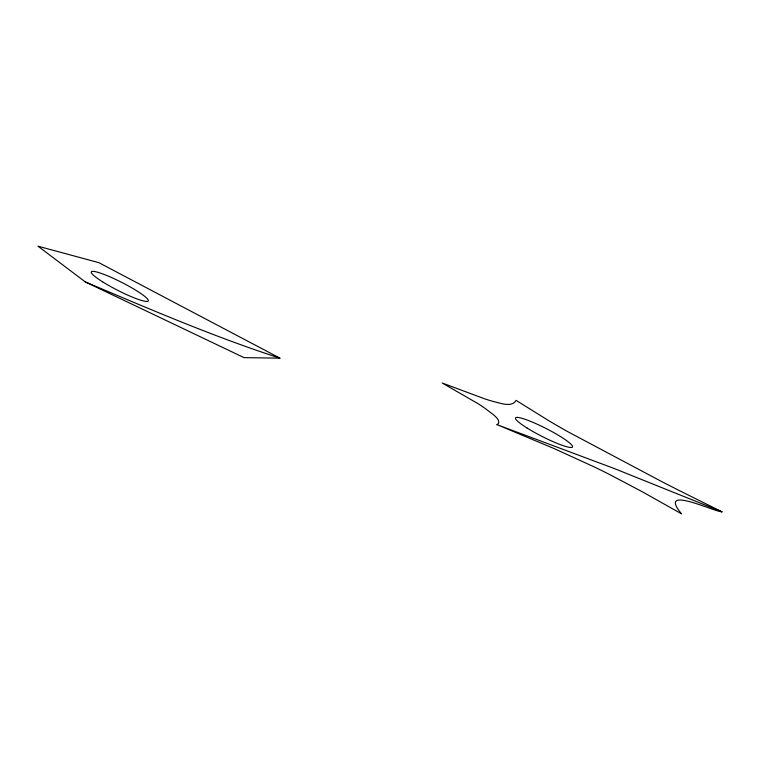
<?xml version="1.0" encoding="UTF-8"?>
<svg xmlns="http://www.w3.org/2000/svg" width="760" height="760" viewBox="0 0 760 760"><rect width="100%" height="100%" fill="white"/><g stroke="black" fill="none" stroke-linecap="round" stroke-linejoin="round"><path stroke-width="1.14" d="M497.002 424.659C500.308 423.139 498.37 419.178 496.328 417.468A56.477 7.856 27 0 0 493.202 414.542L484.281 407.806A58.662 8.16 27 0 0 478.192 403.759L442.225 383.021L485.099 398.981A129.276 17.993 27 0 0 492.005 401.128L501.344 403.57A78.109 10.868 27 0 0 505.979 404.329C509.703 404.842 514.235 404.035 516.106 400.377L549.119 420.916A164.398 22.876 27 0 0 567.492 431.528L661.124 481.27A452.399 62.966 27 0 0 681.672 491.748L722 511.822C714.428 511.926 656.754 483.958 681.492 513.798L642.077 491.653L609.862 474.639A130.919 18.221 27 0 0 594.928 467.248L553.774 448.419L497.002 424.659L614.45 468.597L722 511.822M279.927 358.15L244.036 357.627L85.32 281.931L38 246.202L98.857 262.656L279.927 358.15C213.598 336.69 149.492 309.006 85.32 281.931M526.927 427.927A31.958 4.446 27 0 0 572.365 447.117A31.958 4.446 27 0 0 532.788 422.275A31.958 4.446 27 0 0 526.927 427.927M102.686 281.884A31.958 4.446 27 0 0 148.133 301.074A31.958 4.446 27 0 0 108.547 276.231A31.958 4.446 27 0 0 102.686 281.884"/></g></svg>
